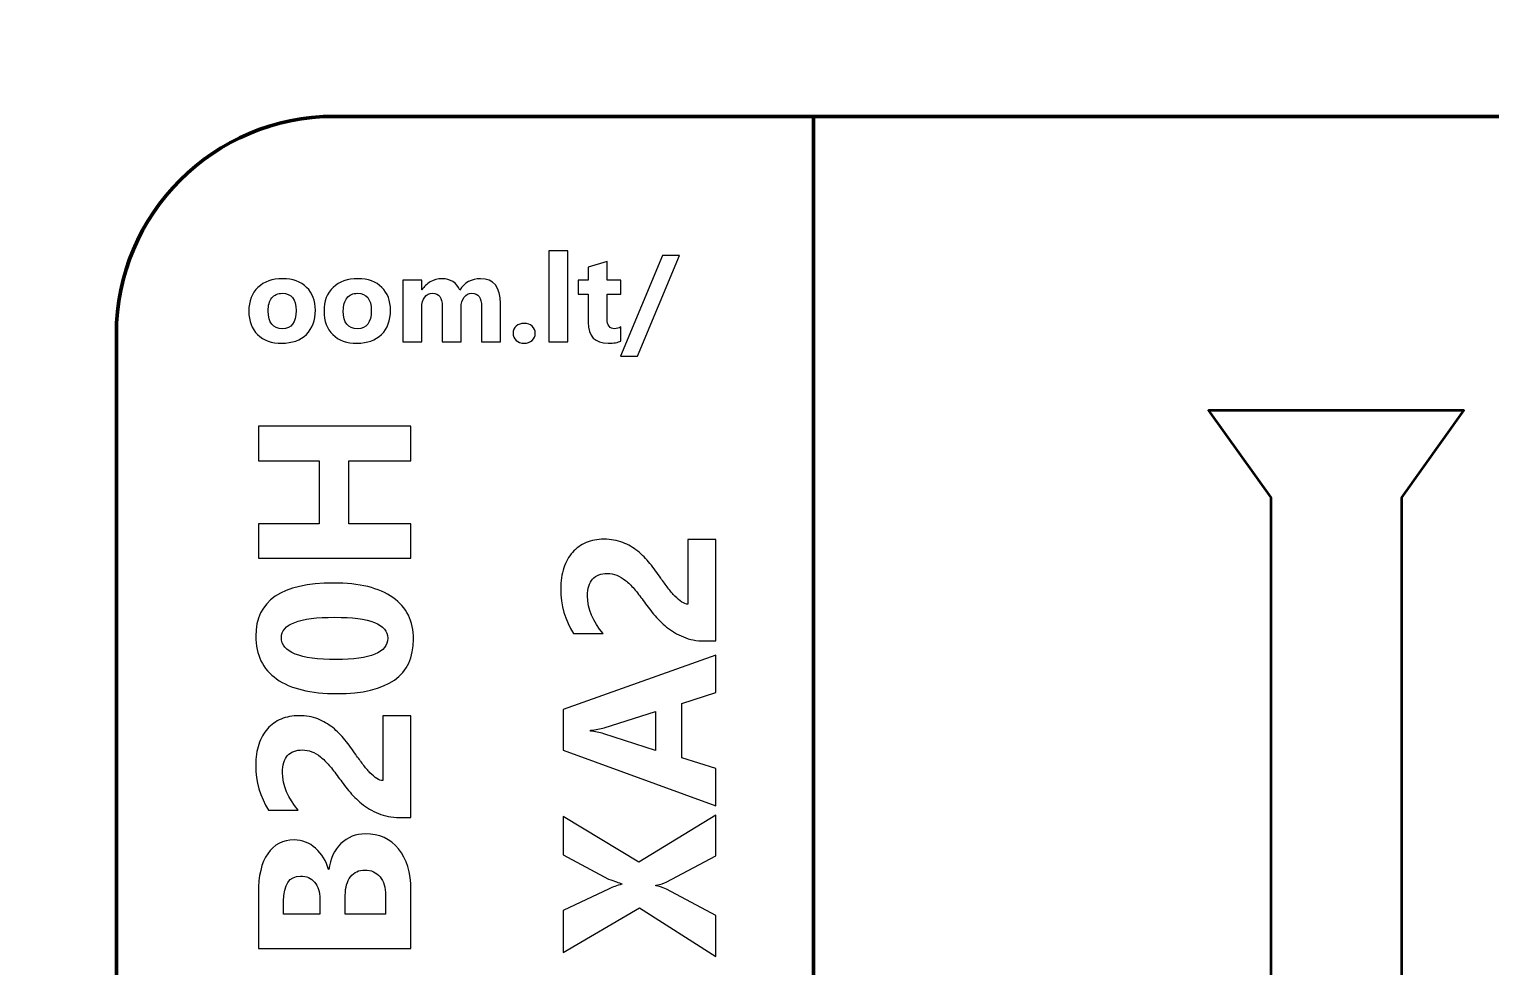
# Model space of a CAD drawing. Header units: centimetres. Extents: x -201 to 63, y -83 to 73.
# Drawn here: x -75 to -71.645, y -77.152 to -75 of the extents above; entities that cross this region are included whole.
import ezdxf

# ---------------------------------------------------------------- set-up
doc = ezdxf.new("R2010")
doc.units = ezdxf.units.CM
doc.header["$MEASUREMENT"] = 0
doc.layers.add('Layer 1', color=7, linetype='Continuous')

msp = doc.modelspace()

# ---------------------------------------------------------------- linework, layer by layer
at = {"layer": 'Layer 1', "color": 253, "lineweight": 53}
msp.add_open_spline([(-81.15, -82.3), (-81.15, -82.3), (-81.15, -67.7), (-81.15, -67.7), (-81.15, -67.7), (-81.15, -67.25817), (-80.79183, -66.9), (-80.35, -66.9), (-80.35, -66.9), (-80.35, -66.9), (-69.65, -66.9), (-69.65, -66.9), (-69.65, -66.9), (-69.20817, -66.9), (-68.85, -67.25817), (-68.85, -67.7), (-68.85, -67.7), (-68.85, -67.7), (-68.85, -82.3), (-68.85, -82.3), (-68.85, -82.3), (-68.85, -82.74183), (-69.20817, -83.1), (-69.65, -83.1), (-69.65, -83.1), (-69.65, -83.1), (-80.35, -83.1), (-80.35, -83.1), (-80.35, -83.1), (-80.79183, -83.1), (-81.15, -82.74183), (-81.15, -82.3)], degree=3, knots=[0, 0, 0, 0, 0.1111111, 0.1111111, 0.1111111, 0.1111111, 0.2222222, 0.2222222, 0.2222222, 0.2222222, 0.3333333, 0.3333333, 0.3333333, 0.3333333, 0.4444444, 0.4444444, 0.4444444, 0.4444444, 0.5555556, 0.5555556, 0.5555556, 0.5555556, 0.6666667, 0.6666667, 0.6666667, 0.6666667, 0.7777778, 0.7777778, 0.7777778, 0.7777778, 1, 1, 1, 1], dxfattribs=at)
at = {"layer": 'Layer 1', "lineweight": 100}
for points, knots in [([(-74.8, -78.05), (-74.8, -78.05), (-74.8, -75.7), (-74.8, -75.7), (-74.8, -75.7), (-74.8, -75.42386), (-74.57614, -75.2), (-74.3, -75.2), (-74.3, -75.2), (-74.3, -75.2), (-69.7, -75.2), (-69.7, -75.2), (-69.7, -75.2), (-69.42386, -75.2), (-69.2, -75.42386), (-69.2, -75.7), (-69.2, -75.7), (-69.2, -75.7), (-69.2, -78.05), (-69.2, -78.05), (-69.2, -78.05), (-69.2, -78.32614), (-69.42386, -78.55), (-69.7, -78.55), (-69.7, -78.55), (-69.7, -78.55), (-74.3, -78.55), (-74.3, -78.55), (-74.3, -78.55), (-74.57614, -78.55), (-74.8, -78.32614), (-74.8, -78.05)], [0, 0, 0, 0, 0.1111111, 0.1111111, 0.1111111, 0.1111111, 0.2222222, 0.2222222, 0.2222222, 0.2222222, 0.3333333, 0.3333333, 0.3333333, 0.3333333, 0.4444444, 0.4444444, 0.4444444, 0.4444444, 0.5555556, 0.5555556, 0.5555556, 0.5555556, 0.6666667, 0.6666667, 0.6666667, 0.6666667, 0.7777778, 0.7777778, 0.7777778, 0.7777778, 1, 1, 1, 1]), ([(-74.8, -78.05), (-74.8, -78.05), (-74.8, -75.7), (-74.8, -75.7), (-74.8, -75.7), (-74.8, -75.42386), (-74.57614, -75.2), (-74.3, -75.2), (-74.3, -75.2), (-74.3, -75.2), (-73.2, -75.2), (-73.2, -75.2), (-73.2, -75.2), (-73.2, -75.2), (-73.2, -78.55), (-73.2, -78.55), (-73.2, -78.55), (-73.2, -78.55), (-74.3, -78.55), (-74.3, -78.55), (-74.3, -78.55), (-74.57614, -78.55), (-74.8, -78.32614), (-74.8, -78.05)], [0, 0, 0, 0, 0.1428571, 0.1428571, 0.1428571, 0.1428571, 0.2857143, 0.2857143, 0.2857143, 0.2857143, 0.4285714, 0.4285714, 0.4285714, 0.4285714, 0.5714286, 0.5714286, 0.5714286, 0.5714286, 0.7142857, 0.7142857, 0.7142857, 0.7142857, 1, 1, 1, 1])]:
    msp.add_open_spline(points, degree=3, knots=knots, dxfattribs=at)
at = {"layer": 'Layer 1', "color": 7}
for points, knots in [([(-73.76396, -75.71742), (-73.76396, -75.71742), (-73.80747, -75.71742), (-73.80747, -75.71742), (-73.80747, -75.71742), (-73.80747, -75.71742), (-73.80747, -75.50853), (-73.80747, -75.50853), (-73.80747, -75.50853), (-73.80747, -75.50853), (-73.76396, -75.50853), (-73.76396, -75.50853), (-73.76396, -75.50853), (-73.76396, -75.50853), (-73.76396, -75.71742), (-73.76396, -75.71742)], [0, 0, 0, 0, 0.2, 0.2, 0.2, 0.2, 0.4, 0.4, 0.4, 0.4, 0.6, 0.6, 0.6, 0.6, 1, 1, 1, 1]), ([(-73.64199, -75.71577), (-73.64843, -75.71916), (-73.65812, -75.72085), (-73.67106, -75.72085), (-73.67106, -75.72085), (-73.70172, -75.72085), (-73.71711, -75.70491), (-73.71711, -75.67306), (-73.71711, -75.67306), (-73.71711, -75.67306), (-73.71711, -75.60844), (-73.71711, -75.60844), (-73.71711, -75.60844), (-73.71711, -75.60844), (-73.73997, -75.60844), (-73.73997, -75.60844), (-73.73997, -75.60844), (-73.73997, -75.60844), (-73.73997, -75.57631), (-73.73997, -75.57631), (-73.73997, -75.57631), (-73.73997, -75.57631), (-73.71711, -75.57631), (-73.71711, -75.57631), (-73.71711, -75.57631), (-73.71711, -75.57631), (-73.71711, -75.54588), (-73.71711, -75.54588), (-73.71711, -75.54588), (-73.71711, -75.54588), (-73.67369, -75.53346), (-73.67369, -75.53346), (-73.67369, -75.53346), (-73.67369, -75.53346), (-73.67369, -75.57631), (-73.67369, -75.57631), (-73.67369, -75.57631), (-73.67369, -75.57631), (-73.64199, -75.57631), (-73.64199, -75.57631), (-73.64199, -75.57631), (-73.64199, -75.57631), (-73.64199, -75.60844), (-73.64199, -75.60844), (-73.64199, -75.60844), (-73.64199, -75.60844), (-73.67369, -75.60844), (-73.67369, -75.60844), (-73.67369, -75.60844), (-73.67369, -75.60844), (-73.67369, -75.66549), (-73.67369, -75.66549), (-73.67369, -75.66549), (-73.67369, -75.68017), (-73.66786, -75.6875), (-73.65619, -75.6875), (-73.65619, -75.6875), (-73.65158, -75.6875), (-73.64683, -75.68619), (-73.64199, -75.68351), (-73.64199, -75.68351), (-73.64199, -75.68351), (-73.64199, -75.71577), (-73.64199, -75.71577)], [0, 0, 0, 0, 0.0588235, 0.0588235, 0.0588235, 0.0588235, 0.1176471, 0.1176471, 0.1176471, 0.1176471, 0.1764706, 0.1764706, 0.1764706, 0.1764706, 0.2352941, 0.2352941, 0.2352941, 0.2352941, 0.2941176, 0.2941176, 0.2941176, 0.2941176, 0.3529412, 0.3529412, 0.3529412, 0.3529412, 0.4117647, 0.4117647, 0.4117647, 0.4117647, 0.4705882, 0.4705882, 0.4705882, 0.4705882, 0.5294118, 0.5294118, 0.5294118, 0.5294118, 0.5882353, 0.5882353, 0.5882353, 0.5882353, 0.6470588, 0.6470588, 0.6470588, 0.6470588, 0.7058824, 0.7058824, 0.7058824, 0.7058824, 0.7647059, 0.7647059, 0.7647059, 0.7647059, 0.8235294, 0.8235294, 0.8235294, 0.8235294, 0.8823529, 0.8823529, 0.8823529, 0.8823529, 1, 1, 1, 1]), ([(-73.50737, -75.51982), (-73.50737, -75.51982), (-73.60365, -75.7502), (-73.60365, -75.7502), (-73.60365, -75.7502), (-73.60365, -75.7502), (-73.64255, -75.7502), (-73.64255, -75.7502), (-73.64255, -75.7502), (-73.64255, -75.7502), (-73.5466, -75.51982), (-73.5466, -75.51982), (-73.5466, -75.51982), (-73.5466, -75.51982), (-73.50737, -75.51982), (-73.50737, -75.51982)], [0, 0, 0, 0, 0.2, 0.2, 0.2, 0.2, 0.4, 0.4, 0.4, 0.4, 0.6, 0.6, 0.6, 0.6, 1, 1, 1, 1]), ([(-74.4203, -75.72085), (-74.44382, -75.72085), (-74.4623, -75.71427), (-74.47576, -75.7011), (-74.47576, -75.7011), (-74.48921, -75.68793), (-74.49594, -75.67001), (-74.49594, -75.64743), (-74.49594, -75.64743), (-74.49594, -75.6241), (-74.48897, -75.6058), (-74.475, -75.59263), (-74.475, -75.59263), (-74.46103, -75.57946), (-74.44213, -75.57288), (-74.41837, -75.57288), (-74.41837, -75.57288), (-74.39495, -75.57288), (-74.37656, -75.57946), (-74.36324, -75.59263), (-74.36324, -75.59263), (-74.34993, -75.6058), (-74.34325, -75.62325), (-74.34325, -75.64494), (-74.34325, -75.64494), (-74.34325, -75.66836), (-74.35012, -75.68689), (-74.36386, -75.70049), (-74.36386, -75.70049), (-74.37759, -75.71408), (-74.39641, -75.72085), (-74.4203, -75.72085)], [0, 0, 0, 0, 0.1111111, 0.1111111, 0.1111111, 0.1111111, 0.2222222, 0.2222222, 0.2222222, 0.2222222, 0.3333333, 0.3333333, 0.3333333, 0.3333333, 0.4444444, 0.4444444, 0.4444444, 0.4444444, 0.5555556, 0.5555556, 0.5555556, 0.5555556, 0.6666667, 0.6666667, 0.6666667, 0.6666667, 0.7777778, 0.7777778, 0.7777778, 0.7777778, 1, 1, 1, 1]), ([(-74.24777, -75.72085), (-74.27129, -75.72085), (-74.28977, -75.71427), (-74.30323, -75.7011), (-74.30323, -75.7011), (-74.31668, -75.68793), (-74.32341, -75.67001), (-74.32341, -75.64743), (-74.32341, -75.64743), (-74.32341, -75.6241), (-74.31644, -75.6058), (-74.30247, -75.59263), (-74.30247, -75.59263), (-74.2885, -75.57946), (-74.2696, -75.57288), (-74.24584, -75.57288), (-74.24584, -75.57288), (-74.22242, -75.57288), (-74.20403, -75.57946), (-74.19071, -75.59263), (-74.19071, -75.59263), (-74.1774, -75.6058), (-74.17072, -75.62325), (-74.17072, -75.64494), (-74.17072, -75.64494), (-74.17072, -75.66836), (-74.17759, -75.68689), (-74.19133, -75.70049), (-74.19133, -75.70049), (-74.20506, -75.71408), (-74.22388, -75.72085), (-74.24777, -75.72085)], [0, 0, 0, 0, 0.1111111, 0.1111111, 0.1111111, 0.1111111, 0.2222222, 0.2222222, 0.2222222, 0.2222222, 0.3333333, 0.3333333, 0.3333333, 0.3333333, 0.4444444, 0.4444444, 0.4444444, 0.4444444, 0.5555556, 0.5555556, 0.5555556, 0.5555556, 0.6666667, 0.6666667, 0.6666667, 0.6666667, 0.7777778, 0.7777778, 0.7777778, 0.7777778, 1, 1, 1, 1]), ([(-73.91842, -75.71742), (-73.91842, -75.71742), (-73.96183, -75.71742), (-73.96183, -75.71742), (-73.96183, -75.71742), (-73.96183, -75.71742), (-73.96183, -75.63694), (-73.96183, -75.63694), (-73.96183, -75.63694), (-73.96183, -75.61643), (-73.96936, -75.60623), (-73.98441, -75.60623), (-73.98441, -75.60623), (-73.99156, -75.60623), (-73.99739, -75.60928), (-74.00191, -75.61544), (-74.00191, -75.61544), (-74.00643, -75.62161), (-74.00868, -75.62927), (-74.00868, -75.63845), (-74.00868, -75.63845), (-74.00868, -75.63845), (-74.00868, -75.71742), (-74.00868, -75.71742), (-74.00868, -75.71742), (-74.00868, -75.71742), (-74.05219, -75.71742), (-74.05219, -75.71742), (-74.05219, -75.71742), (-74.05219, -75.71742), (-74.05219, -75.63609), (-74.05219, -75.63609), (-74.05219, -75.63609), (-74.05219, -75.6162), (-74.05962, -75.60623), (-74.07439, -75.60623), (-74.07439, -75.60623), (-74.08183, -75.60623), (-74.0878, -75.60914), (-74.09222, -75.61502), (-74.09222, -75.61502), (-74.09669, -75.6209), (-74.09895, -75.6289), (-74.09895, -75.63901), (-74.09895, -75.63901), (-74.09895, -75.63901), (-74.09895, -75.71742), (-74.09895, -75.71742), (-74.09895, -75.71742), (-74.09895, -75.71742), (-74.14246, -75.71742), (-74.14246, -75.71742), (-74.14246, -75.71742), (-74.14246, -75.71742), (-74.14246, -75.57631), (-74.14246, -75.57631), (-74.14246, -75.57631), (-74.14246, -75.57631), (-74.09895, -75.57631), (-74.09895, -75.57631), (-74.09895, -75.57631), (-74.09895, -75.57631), (-74.09895, -75.59837), (-74.09895, -75.59837), (-74.09895, -75.59837), (-74.09895, -75.59837), (-74.09838, -75.59837), (-74.09838, -75.59837), (-74.09838, -75.59837), (-74.09387, -75.59084), (-74.08756, -75.58468), (-74.07943, -75.57998), (-74.07943, -75.57998), (-74.07129, -75.57523), (-74.0624, -75.57288), (-74.05276, -75.57288), (-74.05276, -75.57288), (-74.03281, -75.57288), (-74.01917, -75.58163), (-74.01183, -75.59917), (-74.01183, -75.59917), (-74.00106, -75.58163), (-73.98531, -75.57288), (-73.96442, -75.57288), (-73.96442, -75.57288), (-73.93375, -75.57288), (-73.91842, -75.59179), (-73.91842, -75.62965), (-73.91842, -75.62965), (-73.91842, -75.62965), (-73.91842, -75.71742), (-73.91842, -75.71742)], [0, 0, 0, 0, 0.0416667, 0.0416667, 0.0416667, 0.0416667, 0.0833333, 0.0833333, 0.0833333, 0.0833333, 0.125, 0.125, 0.125, 0.125, 0.1666667, 0.1666667, 0.1666667, 0.1666667, 0.2083333, 0.2083333, 0.2083333, 0.2083333, 0.25, 0.25, 0.25, 0.25, 0.2916667, 0.2916667, 0.2916667, 0.2916667, 0.3333333, 0.3333333, 0.3333333, 0.3333333, 0.375, 0.375, 0.375, 0.375, 0.4166667, 0.4166667, 0.4166667, 0.4166667, 0.4583333, 0.4583333, 0.4583333, 0.4583333, 0.5, 0.5, 0.5, 0.5, 0.5416667, 0.5416667, 0.5416667, 0.5416667, 0.5833333, 0.5833333, 0.5833333, 0.5833333, 0.625, 0.625, 0.625, 0.625, 0.6666667, 0.6666667, 0.6666667, 0.6666667, 0.7083333, 0.7083333, 0.7083333, 0.7083333, 0.75, 0.75, 0.75, 0.75, 0.7916667, 0.7916667, 0.7916667, 0.7916667, 0.8333333, 0.8333333, 0.8333333, 0.8333333, 0.875, 0.875, 0.875, 0.875, 0.9166667, 0.9166667, 0.9166667, 0.9166667, 1, 1, 1, 1]), ([(-74.41917, -75.60623), (-74.42947, -75.60623), (-74.43747, -75.60975), (-74.44316, -75.61681), (-74.44316, -75.61681), (-74.44885, -75.62391), (-74.45172, -75.63393), (-74.45172, -75.64686), (-74.45172, -75.64686), (-74.45172, -75.67396), (-74.44076, -75.6875), (-74.41889, -75.6875), (-74.41889, -75.6875), (-74.39805, -75.6875), (-74.38761, -75.67358), (-74.38761, -75.64578), (-74.38761, -75.64578), (-74.38761, -75.6194), (-74.39815, -75.60623), (-74.41917, -75.60623)], [0, 0, 0, 0, 0.1666667, 0.1666667, 0.1666667, 0.1666667, 0.3333333, 0.3333333, 0.3333333, 0.3333333, 0.5, 0.5, 0.5, 0.5, 0.6666667, 0.6666667, 0.6666667, 0.6666667, 1, 1, 1, 1]), ([(-74.24664, -75.60623), (-74.25694, -75.60623), (-74.26494, -75.60975), (-74.27063, -75.61681), (-74.27063, -75.61681), (-74.27632, -75.62391), (-74.27919, -75.63393), (-74.27919, -75.64686), (-74.27919, -75.64686), (-74.27919, -75.67396), (-74.26823, -75.6875), (-74.24636, -75.6875), (-74.24636, -75.6875), (-74.22552, -75.6875), (-74.21508, -75.67358), (-74.21508, -75.64578), (-74.21508, -75.64578), (-74.21508, -75.6194), (-74.22562, -75.60623), (-74.24664, -75.60623)], [0, 0, 0, 0, 0.1666667, 0.1666667, 0.1666667, 0.1666667, 0.3333333, 0.3333333, 0.3333333, 0.3333333, 0.5, 0.5, 0.5, 0.5, 0.6666667, 0.6666667, 0.6666667, 0.6666667, 1, 1, 1, 1]), ([(-73.86452, -75.72085), (-73.87172, -75.72085), (-73.87769, -75.71864), (-73.88244, -75.71427), (-73.88244, -75.71427), (-73.88724, -75.70985), (-73.88959, -75.70444), (-73.88959, -75.69799), (-73.88959, -75.69799), (-73.88959, -75.69136), (-73.88714, -75.68595), (-73.88225, -75.68172), (-73.88225, -75.68172), (-73.87731, -75.67749), (-73.8712, -75.67537), (-73.86386, -75.67537), (-73.86386, -75.67537), (-73.85638, -75.67537), (-73.85031, -75.67753), (-73.84556, -75.68181), (-73.84556, -75.68181), (-73.84086, -75.68605), (-73.83851, -75.69146), (-73.83851, -75.69799), (-73.83851, -75.69799), (-73.83851, -75.70467), (-73.84091, -75.71018), (-73.8457, -75.71446), (-73.8457, -75.71446), (-73.85055, -75.71874), (-73.85681, -75.72085), (-73.86452, -75.72085)], [0, 0, 0, 0, 0.1111111, 0.1111111, 0.1111111, 0.1111111, 0.2222222, 0.2222222, 0.2222222, 0.2222222, 0.3333333, 0.3333333, 0.3333333, 0.3333333, 0.4444444, 0.4444444, 0.4444444, 0.4444444, 0.5555556, 0.5555556, 0.5555556, 0.5555556, 0.6666667, 0.6666667, 0.6666667, 0.6666667, 0.7777778, 0.7777778, 0.7777778, 0.7777778, 1, 1, 1, 1]), ([(-74.12408, -75.91155), (-74.12408, -75.91155), (-74.12408, -75.99063), (-74.12408, -75.99063), (-74.12408, -75.99063), (-74.12408, -75.99063), (-74.26666, -75.99063), (-74.26666, -75.99063), (-74.26666, -75.99063), (-74.26666, -75.99063), (-74.26666, -76.13563), (-74.26666, -76.13563), (-74.26666, -76.13563), (-74.26666, -76.13563), (-74.12408, -76.13563), (-74.12408, -76.13563), (-74.12408, -76.13563), (-74.12408, -76.13563), (-74.12408, -76.21455), (-74.12408, -76.21455), (-74.12408, -76.21455), (-74.12408, -76.21455), (-74.47416, -76.21455), (-74.47416, -76.21455), (-74.47416, -76.21455), (-74.47416, -76.21455), (-74.47416, -76.13563), (-74.47416, -76.13563), (-74.47416, -76.13563), (-74.47416, -76.13563), (-74.3345, -76.13563), (-74.3345, -76.13563), (-74.3345, -76.13563), (-74.3345, -76.13563), (-74.3345, -75.99063), (-74.3345, -75.99063), (-74.3345, -75.99063), (-74.3345, -75.99063), (-74.47416, -75.99063), (-74.47416, -75.99063), (-74.47416, -75.99063), (-74.47416, -75.99063), (-74.47416, -75.91155), (-74.47416, -75.91155), (-74.47416, -75.91155), (-74.47416, -75.91155), (-74.12408, -75.91155), (-74.12408, -75.91155)], [0, 0, 0, 0, 0.0769231, 0.0769231, 0.0769231, 0.0769231, 0.1538462, 0.1538462, 0.1538462, 0.1538462, 0.2307692, 0.2307692, 0.2307692, 0.2307692, 0.3076923, 0.3076923, 0.3076923, 0.3076923, 0.3846154, 0.3846154, 0.3846154, 0.3846154, 0.4615385, 0.4615385, 0.4615385, 0.4615385, 0.5384615, 0.5384615, 0.5384615, 0.5384615, 0.6153846, 0.6153846, 0.6153846, 0.6153846, 0.6923077, 0.6923077, 0.6923077, 0.6923077, 0.7692308, 0.7692308, 0.7692308, 0.7692308, 0.8461538, 0.8461538, 0.8461538, 0.8461538, 1, 1, 1, 1]), ([(-73.48808, -76.31987), (-73.48808, -76.31987), (-73.48808, -76.17145), (-73.48808, -76.17145), (-73.48808, -76.17145), (-73.48808, -76.17145), (-73.42408, -76.17145), (-73.42408, -76.17145), (-73.42408, -76.17145), (-73.42408, -76.17145), (-73.42408, -76.40437), (-73.42408, -76.40437), (-73.42408, -76.40437), (-73.42408, -76.40437), (-73.45041, -76.40437), (-73.45041, -76.40437), (-73.45041, -76.40437), (-73.46833, -76.40437), (-73.48441, -76.40137), (-73.49866, -76.39529), (-73.49866, -76.39529), (-73.51291, -76.38929), (-73.52566, -76.3817), (-73.537, -76.37262), (-73.537, -76.37262), (-73.54833, -76.36354), (-73.55833, -76.35354), (-73.567, -76.3427), (-73.567, -76.3427), (-73.57575, -76.33187), (-73.58358, -76.32162), (-73.59058, -76.31179), (-73.59058, -76.31179), (-73.59791, -76.30154), (-73.60491, -76.29262), (-73.61158, -76.28487), (-73.61158, -76.28487), (-73.61825, -76.27712), (-73.62491, -76.27062), (-73.6315, -76.26529), (-73.6315, -76.26529), (-73.63808, -76.26004), (-73.64475, -76.25612), (-73.6515, -76.25345), (-73.6515, -76.25345), (-73.65825, -76.25087), (-73.66541, -76.24954), (-73.67308, -76.24954), (-73.67308, -76.24954), (-73.68808, -76.24954), (-73.69941, -76.25379), (-73.70708, -76.26229), (-73.70708, -76.26229), (-73.71466, -76.2707), (-73.7185, -76.2837), (-73.7185, -76.30112), (-73.7185, -76.30112), (-73.7185, -76.3312), (-73.70658, -76.36004), (-73.68266, -76.38754), (-73.68266, -76.38754), (-73.68266, -76.38754), (-73.7505, -76.38754), (-73.7505, -76.38754), (-73.7505, -76.38754), (-73.77016, -76.35704), (-73.78008, -76.3227), (-73.78008, -76.28445), (-73.78008, -76.28445), (-73.78008, -76.2667), (-73.77775, -76.25087), (-73.77308, -76.23679), (-73.77308, -76.23679), (-73.76841, -76.2227), (-73.76183, -76.21079), (-73.75316, -76.20095), (-73.75316, -76.20095), (-73.74458, -76.1912), (-73.73408, -76.18379), (-73.72183, -76.17862), (-73.72183, -76.17862), (-73.7095, -76.17354), (-73.69583, -76.17095), (-73.68066, -76.17095), (-73.68066, -76.17095), (-73.66458, -76.17095), (-73.65025, -76.17345), (-73.63766, -76.17837), (-73.63766, -76.17837), (-73.62516, -76.18337), (-73.61375, -76.18995), (-73.6035, -76.1982), (-73.6035, -76.1982), (-73.59325, -76.20637), (-73.58383, -76.21587), (-73.57533, -76.22662), (-73.57533, -76.22662), (-73.56675, -76.23737), (-73.5585, -76.24854), (-73.55058, -76.26004), (-73.55058, -76.26004), (-73.545, -76.26787), (-73.5395, -76.27537), (-73.53408, -76.28262), (-73.53408, -76.28262), (-73.52858, -76.28987), (-73.52325, -76.29629), (-73.51791, -76.30179), (-73.51791, -76.30179), (-73.51266, -76.30737), (-73.5075, -76.31179), (-73.50241, -76.31504), (-73.50241, -76.31504), (-73.49741, -76.31829), (-73.49258, -76.31987), (-73.48808, -76.31987)], [0, 0, 0, 0, 0.0333333, 0.0333333, 0.0333333, 0.0333333, 0.0666667, 0.0666667, 0.0666667, 0.0666667, 0.1, 0.1, 0.1, 0.1, 0.1333333, 0.1333333, 0.1333333, 0.1333333, 0.1666667, 0.1666667, 0.1666667, 0.1666667, 0.2, 0.2, 0.2, 0.2, 0.2333333, 0.2333333, 0.2333333, 0.2333333, 0.2666667, 0.2666667, 0.2666667, 0.2666667, 0.3, 0.3, 0.3, 0.3, 0.3333333, 0.3333333, 0.3333333, 0.3333333, 0.3666667, 0.3666667, 0.3666667, 0.3666667, 0.4, 0.4, 0.4, 0.4, 0.4333333, 0.4333333, 0.4333333, 0.4333333, 0.4666667, 0.4666667, 0.4666667, 0.4666667, 0.5, 0.5, 0.5, 0.5, 0.5333333, 0.5333333, 0.5333333, 0.5333333, 0.5666667, 0.5666667, 0.5666667, 0.5666667, 0.6, 0.6, 0.6, 0.6, 0.6333333, 0.6333333, 0.6333333, 0.6333333, 0.6666667, 0.6666667, 0.6666667, 0.6666667, 0.7, 0.7, 0.7, 0.7, 0.7333333, 0.7333333, 0.7333333, 0.7333333, 0.7666667, 0.7666667, 0.7666667, 0.7666667, 0.8, 0.8, 0.8, 0.8, 0.8333333, 0.8333333, 0.8333333, 0.8333333, 0.8666667, 0.8666667, 0.8666667, 0.8666667, 0.9, 0.9, 0.9, 0.9, 0.9333333, 0.9333333, 0.9333333, 0.9333333, 1, 1, 1, 1]), ([(-74.118, -76.4003), (-74.118, -76.48363), (-74.1765, -76.5253), (-74.2935, -76.5253), (-74.2935, -76.5253), (-74.35425, -76.5253), (-74.4005, -76.51405), (-74.43233, -76.49146), (-74.43233, -76.49146), (-74.46416, -76.46896), (-74.48008, -76.43621), (-74.48008, -76.39346), (-74.48008, -76.39346), (-74.48008, -76.31205), (-74.42058, -76.27138), (-74.30158, -76.27138), (-74.30158, -76.27138), (-74.24233, -76.27138), (-74.19691, -76.28246), (-74.16533, -76.30471), (-74.16533, -76.30471), (-74.13375, -76.32688), (-74.118, -76.3588), (-74.118, -76.4003)], [0, 0, 0, 0, 0.1428571, 0.1428571, 0.1428571, 0.1428571, 0.2857143, 0.2857143, 0.2857143, 0.2857143, 0.4285714, 0.4285714, 0.4285714, 0.4285714, 0.5714286, 0.5714286, 0.5714286, 0.5714286, 0.7142857, 0.7142857, 0.7142857, 0.7142857, 1, 1, 1, 1]), ([(-74.42116, -76.39688), (-74.42116, -76.43021), (-74.37925, -76.44688), (-74.2955, -76.44688), (-74.2955, -76.44688), (-74.2165, -76.44688), (-74.17708, -76.43055), (-74.17708, -76.39788), (-74.17708, -76.39788), (-74.17708, -76.36596), (-74.21775, -76.34996), (-74.29916, -76.34996), (-74.29916, -76.34996), (-74.3805, -76.34996), (-74.42116, -76.36563), (-74.42116, -76.39688)], [0, 0, 0, 0, 0.2, 0.2, 0.2, 0.2, 0.4, 0.4, 0.4, 0.4, 0.6, 0.6, 0.6, 0.6, 1, 1, 1, 1]), ([(-73.42408, -76.43712), (-73.42408, -76.43712), (-73.42408, -76.52304), (-73.42408, -76.52304), (-73.42408, -76.52304), (-73.42408, -76.52304), (-73.502, -76.54796), (-73.502, -76.54796), (-73.502, -76.54796), (-73.502, -76.54796), (-73.502, -76.67246), (-73.502, -76.67246), (-73.502, -76.67246), (-73.502, -76.67246), (-73.42408, -76.69712), (-73.42408, -76.69712), (-73.42408, -76.69712), (-73.42408, -76.69712), (-73.42408, -76.78262), (-73.42408, -76.78262), (-73.42408, -76.78262), (-73.42408, -76.78262), (-73.77416, -76.65512), (-73.77416, -76.65512), (-73.77416, -76.65512), (-73.77416, -76.65512), (-73.77416, -76.56162), (-73.77416, -76.56162), (-73.77416, -76.56162), (-73.77416, -76.56162), (-73.42408, -76.43712), (-73.42408, -76.43712)], [0, 0, 0, 0, 0.1111111, 0.1111111, 0.1111111, 0.1111111, 0.2222222, 0.2222222, 0.2222222, 0.2222222, 0.3333333, 0.3333333, 0.3333333, 0.3333333, 0.4444444, 0.4444444, 0.4444444, 0.4444444, 0.5555556, 0.5555556, 0.5555556, 0.5555556, 0.6666667, 0.6666667, 0.6666667, 0.6666667, 0.7777778, 0.7777778, 0.7777778, 0.7777778, 1, 1, 1, 1]), ([(-74.18808, -76.72496), (-74.18808, -76.72496), (-74.18808, -76.57654), (-74.18808, -76.57654), (-74.18808, -76.57654), (-74.18808, -76.57654), (-74.12408, -76.57654), (-74.12408, -76.57654), (-74.12408, -76.57654), (-74.12408, -76.57654), (-74.12408, -76.80946), (-74.12408, -76.80946), (-74.12408, -76.80946), (-74.12408, -76.80946), (-74.15041, -76.80946), (-74.15041, -76.80946), (-74.15041, -76.80946), (-74.16833, -76.80946), (-74.18441, -76.80646), (-74.19866, -76.80038), (-74.19866, -76.80038), (-74.21291, -76.79438), (-74.22566, -76.78679), (-74.237, -76.77771), (-74.237, -76.77771), (-74.24833, -76.76863), (-74.25833, -76.75863), (-74.267, -76.74779), (-74.267, -76.74779), (-74.27575, -76.73696), (-74.28358, -76.72671), (-74.29058, -76.71688), (-74.29058, -76.71688), (-74.29791, -76.70663), (-74.30491, -76.69771), (-74.31158, -76.68996), (-74.31158, -76.68996), (-74.31825, -76.68221), (-74.32491, -76.67571), (-74.3315, -76.67038), (-74.3315, -76.67038), (-74.33808, -76.66513), (-74.34475, -76.66121), (-74.3515, -76.65854), (-74.3515, -76.65854), (-74.35825, -76.65596), (-74.36541, -76.65463), (-74.37308, -76.65463), (-74.37308, -76.65463), (-74.38808, -76.65463), (-74.39941, -76.65888), (-74.40708, -76.66738), (-74.40708, -76.66738), (-74.41466, -76.67579), (-74.4185, -76.68879), (-74.4185, -76.70621), (-74.4185, -76.70621), (-74.4185, -76.73629), (-74.40658, -76.76513), (-74.38266, -76.79263), (-74.38266, -76.79263), (-74.38266, -76.79263), (-74.4505, -76.79263), (-74.4505, -76.79263), (-74.4505, -76.79263), (-74.47016, -76.76213), (-74.48008, -76.72779), (-74.48008, -76.68954), (-74.48008, -76.68954), (-74.48008, -76.67179), (-74.47775, -76.65596), (-74.47308, -76.64188), (-74.47308, -76.64188), (-74.46841, -76.62779), (-74.46183, -76.61588), (-74.45316, -76.60604), (-74.45316, -76.60604), (-74.44458, -76.59629), (-74.43408, -76.58888), (-74.42183, -76.58371), (-74.42183, -76.58371), (-74.4095, -76.57863), (-74.39583, -76.57604), (-74.38066, -76.57604), (-74.38066, -76.57604), (-74.36458, -76.57604), (-74.35025, -76.57854), (-74.33766, -76.58346), (-74.33766, -76.58346), (-74.32516, -76.58846), (-74.31375, -76.59504), (-74.3035, -76.60329), (-74.3035, -76.60329), (-74.29325, -76.61146), (-74.28383, -76.62096), (-74.27533, -76.63171), (-74.27533, -76.63171), (-74.26675, -76.64246), (-74.2585, -76.65363), (-74.25058, -76.66513), (-74.25058, -76.66513), (-74.245, -76.67296), (-74.2395, -76.68046), (-74.23408, -76.68771), (-74.23408, -76.68771), (-74.22858, -76.69496), (-74.22325, -76.70138), (-74.21791, -76.70688), (-74.21791, -76.70688), (-74.21266, -76.71246), (-74.2075, -76.71688), (-74.20241, -76.72013), (-74.20241, -76.72013), (-74.19741, -76.72338), (-74.19258, -76.72496), (-74.18808, -76.72496)], [0, 0, 0, 0, 0.0333333, 0.0333333, 0.0333333, 0.0333333, 0.0666667, 0.0666667, 0.0666667, 0.0666667, 0.1, 0.1, 0.1, 0.1, 0.1333333, 0.1333333, 0.1333333, 0.1333333, 0.1666667, 0.1666667, 0.1666667, 0.1666667, 0.2, 0.2, 0.2, 0.2, 0.2333333, 0.2333333, 0.2333333, 0.2333333, 0.2666667, 0.2666667, 0.2666667, 0.2666667, 0.3, 0.3, 0.3, 0.3, 0.3333333, 0.3333333, 0.3333333, 0.3333333, 0.3666667, 0.3666667, 0.3666667, 0.3666667, 0.4, 0.4, 0.4, 0.4, 0.4333333, 0.4333333, 0.4333333, 0.4333333, 0.4666667, 0.4666667, 0.4666667, 0.4666667, 0.5, 0.5, 0.5, 0.5, 0.5333333, 0.5333333, 0.5333333, 0.5333333, 0.5666667, 0.5666667, 0.5666667, 0.5666667, 0.6, 0.6, 0.6, 0.6, 0.6333333, 0.6333333, 0.6333333, 0.6333333, 0.6666667, 0.6666667, 0.6666667, 0.6666667, 0.7, 0.7, 0.7, 0.7, 0.7333333, 0.7333333, 0.7333333, 0.7333333, 0.7666667, 0.7666667, 0.7666667, 0.7666667, 0.8, 0.8, 0.8, 0.8, 0.8333333, 0.8333333, 0.8333333, 0.8333333, 0.8666667, 0.8666667, 0.8666667, 0.8666667, 0.9, 0.9, 0.9, 0.9, 0.9333333, 0.9333333, 0.9333333, 0.9333333, 1, 1, 1, 1]), ([(-73.5625, -76.56604), (-73.5625, -76.56604), (-73.68016, -76.60362), (-73.68016, -76.60362), (-73.68016, -76.60362), (-73.689, -76.60637), (-73.6995, -76.60837), (-73.71166, -76.60954), (-73.71166, -76.60954), (-73.71166, -76.60954), (-73.71166, -76.61146), (-73.71166, -76.61146), (-73.71166, -76.61146), (-73.70141, -76.61229), (-73.69125, -76.61429), (-73.68116, -76.61754), (-73.68116, -76.61754), (-73.68116, -76.61754), (-73.5625, -76.65562), (-73.5625, -76.65562), (-73.5625, -76.65562), (-73.5625, -76.65562), (-73.5625, -76.56604), (-73.5625, -76.56604)], [0, 0, 0, 0, 0.1428571, 0.1428571, 0.1428571, 0.1428571, 0.2857143, 0.2857143, 0.2857143, 0.2857143, 0.4285714, 0.4285714, 0.4285714, 0.4285714, 0.5714286, 0.5714286, 0.5714286, 0.5714286, 0.7142857, 0.7142857, 0.7142857, 0.7142857, 1, 1, 1, 1]), ([(-73.42408, -76.80437), (-73.42408, -76.80437), (-73.42408, -76.89787), (-73.42408, -76.89787), (-73.42408, -76.89787), (-73.42408, -76.89787), (-73.53808, -76.95821), (-73.53808, -76.95821), (-73.53808, -76.95821), (-73.54233, -76.96046), (-73.55016, -76.96279), (-73.5615, -76.96529), (-73.5615, -76.96529), (-73.5615, -76.96529), (-73.5615, -76.96621), (-73.5615, -76.96621), (-73.5615, -76.96621), (-73.55616, -76.96737), (-73.548, -76.97004), (-73.53708, -76.97429), (-73.53708, -76.97429), (-73.53708, -76.97429), (-73.42408, -77.03479), (-73.42408, -77.03479), (-73.42408, -77.03479), (-73.42408, -77.03479), (-73.42408, -77.12879), (-73.42408, -77.12879), (-73.42408, -77.12879), (-73.42408, -77.12879), (-73.59916, -77.01729), (-73.59916, -77.01729), (-73.59916, -77.01729), (-73.59916, -77.01729), (-73.77416, -77.11929), (-73.77416, -77.11929), (-73.77416, -77.11929), (-73.77416, -77.11929), (-73.77416, -77.02337), (-73.77416, -77.02337), (-73.77416, -77.02337), (-73.77416, -77.02337), (-73.66916, -76.97329), (-73.66916, -76.97329), (-73.66916, -76.97329), (-73.66091, -76.96937), (-73.65108, -76.96587), (-73.63966, -76.96279), (-73.63966, -76.96279), (-73.63966, -76.96279), (-73.63966, -76.96179), (-73.63966, -76.96179), (-73.63966, -76.96179), (-73.6465, -76.95987), (-73.65666, -76.95621), (-73.67016, -76.95087), (-73.67016, -76.95087), (-73.67016, -76.95087), (-73.77416, -76.89521), (-73.77416, -76.89521), (-73.77416, -76.89521), (-73.77416, -76.89521), (-73.77416, -76.80729), (-73.77416, -76.80729), (-73.77416, -76.80729), (-73.77416, -76.80729), (-73.60058, -76.91229), (-73.60058, -76.91229), (-73.60058, -76.91229), (-73.60058, -76.91229), (-73.42408, -76.80437), (-73.42408, -76.80437)], [0, 0, 0, 0, 0.0526316, 0.0526316, 0.0526316, 0.0526316, 0.1052632, 0.1052632, 0.1052632, 0.1052632, 0.1578947, 0.1578947, 0.1578947, 0.1578947, 0.2105263, 0.2105263, 0.2105263, 0.2105263, 0.2631579, 0.2631579, 0.2631579, 0.2631579, 0.3157895, 0.3157895, 0.3157895, 0.3157895, 0.3684211, 0.3684211, 0.3684211, 0.3684211, 0.4210526, 0.4210526, 0.4210526, 0.4210526, 0.4736842, 0.4736842, 0.4736842, 0.4736842, 0.5263158, 0.5263158, 0.5263158, 0.5263158, 0.5789474, 0.5789474, 0.5789474, 0.5789474, 0.6315789, 0.6315789, 0.6315789, 0.6315789, 0.6842105, 0.6842105, 0.6842105, 0.6842105, 0.7368421, 0.7368421, 0.7368421, 0.7368421, 0.7894737, 0.7894737, 0.7894737, 0.7894737, 0.8421053, 0.8421053, 0.8421053, 0.8421053, 0.8947368, 0.8947368, 0.8947368, 0.8947368, 1, 1, 1, 1]), ([(-74.12408, -77.11029), (-74.12408, -77.11029), (-74.47416, -77.11029), (-74.47416, -77.11029), (-74.47416, -77.11029), (-74.47416, -77.11029), (-74.47416, -76.98279), (-74.47416, -76.98279), (-74.47416, -76.98279), (-74.47416, -76.94371), (-74.467, -76.91371), (-74.45266, -76.89271), (-74.45266, -76.89271), (-74.43841, -76.87171), (-74.41816, -76.86121), (-74.39216, -76.86121), (-74.39216, -76.86121), (-74.37325, -76.86121), (-74.35675, -76.86762), (-74.34258, -76.88037), (-74.34258, -76.88037), (-74.32841, -76.89321), (-74.31858, -76.90946), (-74.31308, -76.92937), (-74.31308, -76.92937), (-74.31308, -76.92937), (-74.31208, -76.92937), (-74.31208, -76.92937), (-74.31208, -76.92937), (-74.309, -76.90446), (-74.29975, -76.88454), (-74.2845, -76.86962), (-74.2845, -76.86962), (-74.26916, -76.85479), (-74.25058, -76.84729), (-74.22858, -76.84729), (-74.22858, -76.84729), (-74.1965, -76.84729), (-74.17108, -76.85879), (-74.15225, -76.88171), (-74.15225, -76.88171), (-74.1335, -76.90471), (-74.12408, -76.93604), (-74.12408, -76.97571), (-74.12408, -76.97571), (-74.12408, -76.97571), (-74.12408, -77.11029), (-74.12408, -77.11029)], [0, 0, 0, 0, 0.0769231, 0.0769231, 0.0769231, 0.0769231, 0.1538462, 0.1538462, 0.1538462, 0.1538462, 0.2307692, 0.2307692, 0.2307692, 0.2307692, 0.3076923, 0.3076923, 0.3076923, 0.3076923, 0.3846154, 0.3846154, 0.3846154, 0.3846154, 0.4615385, 0.4615385, 0.4615385, 0.4615385, 0.5384615, 0.5384615, 0.5384615, 0.5384615, 0.6153846, 0.6153846, 0.6153846, 0.6153846, 0.6923077, 0.6923077, 0.6923077, 0.6923077, 0.7692308, 0.7692308, 0.7692308, 0.7692308, 0.8461538, 0.8461538, 0.8461538, 0.8461538, 1, 1, 1, 1]), ([(-74.41608, -77.03137), (-74.41608, -77.03137), (-74.33308, -77.03137), (-74.33308, -77.03137), (-74.33308, -77.03137), (-74.33308, -77.03137), (-74.33308, -76.99671), (-74.33308, -76.99671), (-74.33308, -76.99671), (-74.33308, -76.98046), (-74.337, -76.96762), (-74.34491, -76.95829), (-74.34491, -76.95829), (-74.35283, -76.94887), (-74.36366, -76.94421), (-74.3775, -76.94421), (-74.3775, -76.94421), (-74.40325, -76.94421), (-74.41608, -76.96346), (-74.41608, -77.00187), (-74.41608, -77.00187), (-74.41608, -77.00187), (-74.41608, -77.03137), (-74.41608, -77.03137)], [0, 0, 0, 0, 0.1428571, 0.1428571, 0.1428571, 0.1428571, 0.2857143, 0.2857143, 0.2857143, 0.2857143, 0.4285714, 0.4285714, 0.4285714, 0.4285714, 0.5714286, 0.5714286, 0.5714286, 0.5714286, 0.7142857, 0.7142857, 0.7142857, 0.7142857, 1, 1, 1, 1]), ([(-74.2745, -77.03137), (-74.2745, -77.03137), (-74.18216, -77.03137), (-74.18216, -77.03137), (-74.18216, -77.03137), (-74.18216, -77.03137), (-74.18216, -76.98862), (-74.18216, -76.98862), (-74.18216, -76.98862), (-74.18216, -76.97046), (-74.18641, -76.95612), (-74.19491, -76.94579), (-74.19491, -76.94579), (-74.20333, -76.93546), (-74.21491, -76.93029), (-74.22958, -76.93029), (-74.22958, -76.93029), (-74.24358, -76.93029), (-74.2545, -76.93537), (-74.2625, -76.94554), (-74.2625, -76.94554), (-74.2705, -76.95579), (-74.2745, -76.96996), (-74.2745, -76.98821), (-74.2745, -76.98821), (-74.2745, -76.98821), (-74.2745, -77.03137), (-74.2745, -77.03137)], [0, 0, 0, 0, 0.125, 0.125, 0.125, 0.125, 0.25, 0.25, 0.25, 0.25, 0.375, 0.375, 0.375, 0.375, 0.5, 0.5, 0.5, 0.5, 0.625, 0.625, 0.625, 0.625, 0.75, 0.75, 0.75, 0.75, 1, 1, 1, 1])]:
    msp.add_open_spline(points, degree=3, knots=knots, dxfattribs=at)
at = {"layer": 'Layer 1', "lineweight": 53}
msp.add_open_spline([(-72.15, -75.875), (-72.15, -75.875), (-71.85, -75.875), (-71.85, -75.875), (-71.85, -75.875), (-71.85, -75.875), (-71.707, -75.875), (-71.707, -75.875), (-71.707, -75.875), (-71.707, -75.875), (-71.85, -76.075), (-71.85, -76.075), (-71.85, -76.075), (-71.85, -76.075), (-71.85, -77.875), (-71.85, -77.875), (-71.85, -77.875), (-71.85, -77.875), (-72.15, -77.875), (-72.15, -77.875), (-72.15, -77.875), (-72.15, -77.875), (-72.15, -76.075), (-72.15, -76.075), (-72.15, -76.075), (-72.15, -76.075), (-72.293, -75.875), (-72.293, -75.875), (-72.293, -75.875), (-72.293, -75.875), (-72.15, -75.875), (-72.15, -75.875)], degree=3, knots=[0, 0, 0, 0, 0.1111111, 0.1111111, 0.1111111, 0.1111111, 0.2222222, 0.2222222, 0.2222222, 0.2222222, 0.3333333, 0.3333333, 0.3333333, 0.3333333, 0.4444444, 0.4444444, 0.4444444, 0.4444444, 0.5555556, 0.5555556, 0.5555556, 0.5555556, 0.6666667, 0.6666667, 0.6666667, 0.6666667, 0.7777778, 0.7777778, 0.7777778, 0.7777778, 1, 1, 1, 1], dxfattribs=at)

doc.saveas('drawing.dxf')
